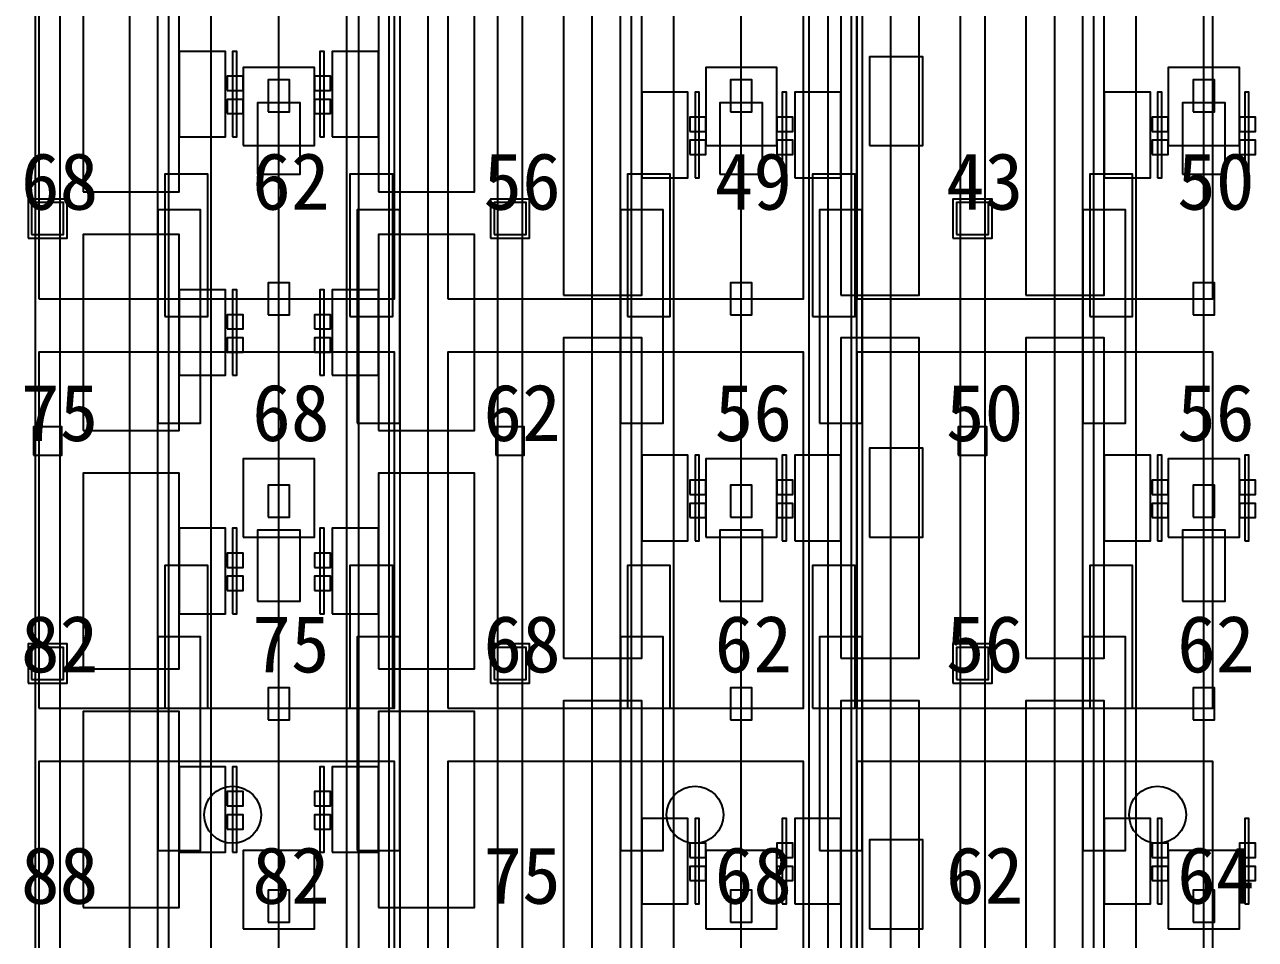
# Model space of a CAD drawing. Header units: metres. Extents: x -1640 to 1560, y -268 to 2338.
# Drawn here: x -321.4 to -286.8, y 2064.5 to 2090.2 of the extents above; entities that cross this region are included whole.
import ezdxf

# ---------------------------------------------------------------- set-up
doc = ezdxf.new("R2010")
doc.units = ezdxf.units.M
for name, color, linetype in [('1F_CHL', 4, 'Continuous'), ('1F_PUMP', 2, 'Continuous'), ('1F_SCR', 3, 'Continuous'), ('1F_STRUCT_COLUMN', 8, 'Continuous'), ('2F_CSF_LATERAL_RACK_CONCEPT', 9, 'Continuous'), ('2F_RFG', 5, 'Continuous'), ('2F_STRUCT_COLUMN', 8, 'Continuous'), ('2F_VMB', 6, 'Continuous'), ('3F_CLEANROOM_OVERHEAD_PIPE_DUCT_CONCEPT', 9, 'Continuous'), ('3F_CMP', 5, 'Continuous'), ('3F_EHS_EGRESS_DIST_M', 2, 'Continuous'), ('3F_EHS_SAFETY_SHOWER_EYEWASH_CONCEPT', 3, 'Continuous'), ('3F_FOUP', 5, 'Continuous'), ('3F_OHT', 9, 'Continuous'), ('3F_OHTV', 1, 'Continuous'), ('3F_STRUCT_COLUMN', 8, 'Continuous'), ('3F_TBAR', 6, 'Continuous'), ('3F_WET', 6, 'Continuous'), ('4F_FFU', 1, 'Continuous'), ('4F_STRUCT_PLENUM_TRUSS_CONCEPT', 9, 'Continuous'), ('5F_CHL', 4, 'Continuous'), ('5F_PUMP', 2, 'Continuous'), ('5F_SCR', 3, 'Continuous'), ('5F_STRUCT_COLUMN', 8, 'Continuous'), ('6F_CSF_LATERAL_RACK_CONCEPT', 9, 'Continuous'), ('6F_RFG', 5, 'Continuous'), ('6F_STRUCT_COLUMN', 8, 'Continuous'), ('6F_VMB', 6, 'Continuous'), ('7F_CLEANROOM_OVERHEAD_PIPE_DUCT_CONCEPT', 9, 'Continuous'), ('7F_CMP', 5, 'Continuous'), ('7F_EHS_EGRESS_DIST_M', 2, 'Continuous'), ('7F_EHS_SAFETY_SHOWER_EYEWASH_CONCEPT', 3, 'Continuous'), ('7F_FOUP', 5, 'Continuous'), ('7F_OHT', 9, 'Continuous'), ('7F_OHTV', 1, 'Continuous'), ('7F_STRUCT_COLUMN', 8, 'Continuous'), ('7F_TBAR', 6, 'Continuous'), ('7F_WET', 6, 'Continuous'), ('8F_FFU', 1, 'Continuous'), ('8F_STRUCT_PLENUM_TRUSS_CONCEPT', 9, 'Continuous'), ('UTIL_ELEC.LV_CONCEPT', 2, 'Continuous'), ('UTIL_PCW.R_CONCEPT', 1, 'Continuous'), ('UTIL_PCW.S_CONCEPT', 6, 'Continuous')]:
    doc.layers.add(name, color=color, linetype=linetype)

msp = doc.modelspace()

# ---------------------------------------------------------------- linework, layer by layer
at = {"layer": '1F_CHL'}
for points in [[(-297.65, 2086.8), (-296.15, 2086.8), (-296.15, 2089.3), (-297.65, 2089.3)], [(-297.65, 2075.8), (-296.15, 2075.8), (-296.15, 2078.3), (-297.65, 2078.3)], [(-297.65, 2064.8), (-296.15, 2064.8), (-296.15, 2067.3), (-297.65, 2067.3)]]:
    msp.add_lwpolyline(points, close=True, dxfattribs=at)
at = {"layer": '1F_PUMP'}
for points in [[(-317.45, 2082), (-316.25, 2082), (-316.25, 2086), (-317.45, 2086)], [(-312.25, 2082), (-311.05, 2082), (-311.05, 2086), (-312.25, 2086)], [(-304.45, 2082), (-303.25, 2082), (-303.25, 2086), (-304.45, 2086)], [(-299.25, 2082), (-298.05, 2082), (-298.05, 2086), (-299.25, 2086)], [(-291.45, 2082), (-290.25, 2082), (-290.25, 2086), (-291.45, 2086)], [(-317.45, 2071), (-316.25, 2071), (-316.25, 2075), (-317.45, 2075)], [(-312.25, 2071), (-311.05, 2071), (-311.05, 2075), (-312.25, 2075)], [(-304.45, 2071), (-303.25, 2071), (-303.25, 2075), (-304.45, 2075)], [(-299.25, 2071), (-298.05, 2071), (-298.05, 2075), (-299.25, 2075)], [(-291.45, 2071), (-290.25, 2071), (-290.25, 2075), (-291.45, 2075)]]:
    msp.add_lwpolyline(points, close=True, dxfattribs=at)
at = {"layer": '1F_SCR'}
for points in [[(-315.25, 2086.8), (-313.25, 2086.8), (-313.25, 2089), (-315.25, 2089)], [(-302.25, 2086.8), (-300.25, 2086.8), (-300.25, 2089), (-302.25, 2089)], [(-289.25, 2086.8), (-287.25, 2086.8), (-287.25, 2089), (-289.25, 2089)], [(-315.25, 2075.8), (-313.25, 2075.8), (-313.25, 2078), (-315.25, 2078)], [(-302.25, 2075.8), (-300.25, 2075.8), (-300.25, 2078), (-302.25, 2078)], [(-289.25, 2075.8), (-287.25, 2075.8), (-287.25, 2078), (-289.25, 2078)], [(-315.25, 2064.8), (-313.25, 2064.8), (-313.25, 2067), (-315.25, 2067)], [(-302.25, 2064.8), (-300.25, 2064.8), (-300.25, 2067), (-302.25, 2067)], [(-289.25, 2064.8), (-287.25, 2064.8), (-287.25, 2067), (-289.25, 2067)]]:
    msp.add_lwpolyline(points, close=True, dxfattribs=at)
at = {"layer": '1F_STRUCT_COLUMN'}
for points in [[(-321.3, 2084.2), (-320.2, 2084.2), (-320.2, 2085.3), (-321.3, 2085.3)], [(-308.3, 2084.2), (-307.2, 2084.2), (-307.2, 2085.3), (-308.3, 2085.3)], [(-295.3, 2084.2), (-294.2, 2084.2), (-294.2, 2085.3), (-295.3, 2085.3)], [(-321.3, 2071.7), (-320.2, 2071.7), (-320.2, 2072.8), (-321.3, 2072.8)], [(-308.3, 2071.7), (-307.2, 2071.7), (-307.2, 2072.8), (-308.3, 2072.8)], [(-295.3, 2071.7), (-294.2, 2071.7), (-294.2, 2072.8), (-295.3, 2072.8)]]:
    msp.add_lwpolyline(points, close=True, dxfattribs=at)
at = {"layer": '2F_CSF_LATERAL_RACK_CONCEPT'}
for points in [[(-318.45, 1970), (-317.65, 1970), (-317.65, 2113), (-318.45, 2113)], [(-310.85, 1970), (-310.05, 1970), (-310.05, 2113), (-310.85, 2113)], [(-305.45, 1970), (-304.65, 1970), (-304.65, 2113), (-305.45, 2113)], [(-297.85, 1970), (-297.05, 1970), (-297.05, 2113), (-297.85, 2113)], [(-292.45, 1970), (-291.65, 1970), (-291.65, 2113), (-292.45, 2113)]]:
    msp.add_lwpolyline(points, close=True, dxfattribs=at)
at = {"layer": '2F_RFG'}
for points in [[(-317.65, 2079), (-316.45, 2079), (-316.45, 2085), (-317.65, 2085)], [(-312.05, 2079), (-310.85, 2079), (-310.85, 2085), (-312.05, 2085)], [(-304.65, 2079), (-303.45, 2079), (-303.45, 2085), (-304.65, 2085)], [(-299.05, 2079), (-297.85, 2079), (-297.85, 2085), (-299.05, 2085)], [(-291.65, 2079), (-290.45, 2079), (-290.45, 2085), (-291.65, 2085)], [(-317.65, 2067), (-316.45, 2067), (-316.45, 2073), (-317.65, 2073)], [(-312.05, 2067), (-310.85, 2067), (-310.85, 2073), (-312.05, 2073)], [(-304.65, 2067), (-303.45, 2067), (-303.45, 2073), (-304.65, 2073)], [(-299.05, 2067), (-297.85, 2067), (-297.85, 2073), (-299.05, 2073)], [(-291.65, 2067), (-290.45, 2067), (-290.45, 2073), (-291.65, 2073)]]:
    msp.add_lwpolyline(points, close=True, dxfattribs=at)
at = {"layer": '2F_STRUCT_COLUMN'}
for points in [[(-321.2, 2084.3), (-320.3, 2084.3), (-320.3, 2085.2), (-321.2, 2085.2)], [(-308.2, 2084.3), (-307.3, 2084.3), (-307.3, 2085.2), (-308.2, 2085.2)], [(-295.2, 2084.3), (-294.3, 2084.3), (-294.3, 2085.2), (-295.2, 2085.2)], [(-321.2, 2071.8), (-320.3, 2071.8), (-320.3, 2072.7), (-321.2, 2072.7)], [(-308.2, 2071.8), (-307.3, 2071.8), (-307.3, 2072.7), (-308.2, 2072.7)], [(-295.2, 2071.8), (-294.3, 2071.8), (-294.3, 2072.7), (-295.2, 2072.7)]]:
    msp.add_lwpolyline(points, close=True, dxfattribs=at)
at = {"layer": '2F_VMB'}
for points in [[(-314.85, 2086), (-313.65, 2086), (-313.65, 2088), (-314.85, 2088)], [(-301.85, 2086), (-300.65, 2086), (-300.65, 2088), (-301.85, 2088)], [(-288.85, 2086), (-287.65, 2086), (-287.65, 2088), (-288.85, 2088)], [(-314.85, 2074), (-313.65, 2074), (-313.65, 2076), (-314.85, 2076)], [(-301.85, 2074), (-300.65, 2074), (-300.65, 2076), (-301.85, 2076)], [(-288.85, 2074), (-287.65, 2074), (-287.65, 2076), (-288.85, 2076)]]:
    msp.add_lwpolyline(points, close=True, dxfattribs=at)
at = {"layer": '3F_CLEANROOM_OVERHEAD_PIPE_DUCT_CONCEPT'}
for points in [[(-317.35, 1969), (-316.15, 1969), (-316.15, 2114), (-317.35, 2114)], [(-312.35, 1969), (-311.15, 1969), (-311.15, 2114), (-312.35, 2114)], [(-304.35, 1969), (-303.15, 1969), (-303.15, 2114), (-304.35, 2114)], [(-299.35, 1969), (-298.15, 1969), (-298.15, 2114), (-299.35, 2114)], [(-291.35, 1969), (-290.15, 1969), (-290.15, 2114), (-291.35, 2114)]]:
    msp.add_lwpolyline(points, close=True, dxfattribs=at)
at = {"layer": '3F_CMP'}
for points in [[(-319.75, 2085.5), (-317.05, 2085.5), (-317.05, 2091), (-319.75, 2091)], [(-311.45, 2085.5), (-308.75, 2085.5), (-308.75, 2091), (-311.45, 2091)], [(-317.05, 2087.05), (-315.75, 2087.05), (-315.75, 2089.45), (-317.05, 2089.45)], [(-312.75, 2087.05), (-311.45, 2087.05), (-311.45, 2089.45), (-312.75, 2089.45)], [(-319.75, 2078.8), (-317.05, 2078.8), (-317.05, 2084.3), (-319.75, 2084.3)], [(-311.45, 2078.8), (-308.75, 2078.8), (-308.75, 2084.3), (-311.45, 2084.3)], [(-317.05, 2080.35), (-315.75, 2080.35), (-315.75, 2082.75), (-317.05, 2082.75)], [(-312.75, 2080.35), (-311.45, 2080.35), (-311.45, 2082.75), (-312.75, 2082.75)], [(-319.75, 2072.1), (-317.05, 2072.1), (-317.05, 2077.6), (-319.75, 2077.6)], [(-311.45, 2072.1), (-308.75, 2072.1), (-308.75, 2077.6), (-311.45, 2077.6)], [(-317.05, 2073.65), (-315.75, 2073.65), (-315.75, 2076.05), (-317.05, 2076.05)], [(-312.75, 2073.65), (-311.45, 2073.65), (-311.45, 2076.05), (-312.75, 2076.05)], [(-319.75, 2065.4), (-317.05, 2065.4), (-317.05, 2070.9), (-319.75, 2070.9)], [(-311.45, 2065.4), (-308.75, 2065.4), (-308.75, 2070.9), (-311.45, 2070.9)], [(-317.05, 2066.95), (-315.75, 2066.95), (-315.75, 2069.35), (-317.05, 2069.35)], [(-312.75, 2066.95), (-311.45, 2066.95), (-311.45, 2069.35), (-312.75, 2069.35)]]:
    msp.add_lwpolyline(points, close=True, dxfattribs=at)
at = {"layer": '3F_EHS_SAFETY_SHOWER_EYEWASH_CONCEPT'}
for centre in [(-315.55, 2068), (-302.55, 2068), (-289.55, 2068)]:
    msp.add_circle(centre, 0.8, dxfattribs=at)
at = {"layer": '3F_FOUP'}
for points in [[(-315.7, 2088.35), (-315.25, 2088.35), (-315.25, 2088.75), (-315.7, 2088.75)], [(-313.25, 2088.35), (-312.8, 2088.35), (-312.8, 2088.75), (-313.25, 2088.75)], [(-315.7, 2087.7), (-315.25, 2087.7), (-315.25, 2088.1), (-315.7, 2088.1)], [(-313.25, 2087.7), (-312.8, 2087.7), (-312.8, 2088.1), (-313.25, 2088.1)], [(-302.7, 2087.2), (-302.25, 2087.2), (-302.25, 2087.6), (-302.7, 2087.6)], [(-300.25, 2087.2), (-299.8, 2087.2), (-299.8, 2087.6), (-300.25, 2087.6)], [(-289.7, 2087.2), (-289.25, 2087.2), (-289.25, 2087.6), (-289.7, 2087.6)], [(-287.25, 2087.2), (-286.8, 2087.2), (-286.8, 2087.6), (-287.25, 2087.6)], [(-302.7, 2086.55), (-302.25, 2086.55), (-302.25, 2086.95), (-302.7, 2086.95)], [(-300.25, 2086.55), (-299.8, 2086.55), (-299.8, 2086.95), (-300.25, 2086.95)], [(-289.7, 2086.55), (-289.25, 2086.55), (-289.25, 2086.95), (-289.7, 2086.95)], [(-287.25, 2086.55), (-286.8, 2086.55), (-286.8, 2086.95), (-287.25, 2086.95)], [(-315.7, 2081.65), (-315.25, 2081.65), (-315.25, 2082.05), (-315.7, 2082.05)], [(-313.25, 2081.65), (-312.8, 2081.65), (-312.8, 2082.05), (-313.25, 2082.05)], [(-315.7, 2081), (-315.25, 2081), (-315.25, 2081.4), (-315.7, 2081.4)], [(-313.25, 2081), (-312.8, 2081), (-312.8, 2081.4), (-313.25, 2081.4)], [(-302.7, 2077), (-302.25, 2077), (-302.25, 2077.4), (-302.7, 2077.4)], [(-300.25, 2077), (-299.8, 2077), (-299.8, 2077.4), (-300.25, 2077.4)], [(-289.7, 2077), (-289.25, 2077), (-289.25, 2077.4), (-289.7, 2077.4)], [(-287.25, 2077), (-286.8, 2077), (-286.8, 2077.4), (-287.25, 2077.4)], [(-302.7, 2076.35), (-302.25, 2076.35), (-302.25, 2076.75), (-302.7, 2076.75)], [(-300.25, 2076.35), (-299.8, 2076.35), (-299.8, 2076.75), (-300.25, 2076.75)], [(-289.7, 2076.35), (-289.25, 2076.35), (-289.25, 2076.75), (-289.7, 2076.75)], [(-287.25, 2076.35), (-286.8, 2076.35), (-286.8, 2076.75), (-287.25, 2076.75)], [(-315.7, 2074.95), (-315.25, 2074.95), (-315.25, 2075.35), (-315.7, 2075.35)], [(-313.25, 2074.95), (-312.8, 2074.95), (-312.8, 2075.35), (-313.25, 2075.35)], [(-315.7, 2074.3), (-315.25, 2074.3), (-315.25, 2074.7), (-315.7, 2074.7)], [(-313.25, 2074.3), (-312.8, 2074.3), (-312.8, 2074.7), (-313.25, 2074.7)], [(-315.7, 2068.25), (-315.25, 2068.25), (-315.25, 2068.65), (-315.7, 2068.65)], [(-313.25, 2068.25), (-312.8, 2068.25), (-312.8, 2068.65), (-313.25, 2068.65)], [(-315.7, 2067.6), (-315.25, 2067.6), (-315.25, 2068), (-315.7, 2068)], [(-313.25, 2067.6), (-312.8, 2067.6), (-312.8, 2068), (-313.25, 2068)], [(-302.7, 2066.8), (-302.25, 2066.8), (-302.25, 2067.2), (-302.7, 2067.2)], [(-300.25, 2066.8), (-299.8, 2066.8), (-299.8, 2067.2), (-300.25, 2067.2)], [(-289.7, 2066.8), (-289.25, 2066.8), (-289.25, 2067.2), (-289.7, 2067.2)], [(-287.25, 2066.8), (-286.8, 2066.8), (-286.8, 2067.2), (-287.25, 2067.2)], [(-302.7, 2066.15), (-302.25, 2066.15), (-302.25, 2066.55), (-302.7, 2066.55)], [(-300.25, 2066.15), (-299.8, 2066.15), (-299.8, 2066.55), (-300.25, 2066.55)], [(-289.7, 2066.15), (-289.25, 2066.15), (-289.25, 2066.55), (-289.7, 2066.55)], [(-287.25, 2066.15), (-286.8, 2066.15), (-286.8, 2066.55), (-287.25, 2066.55)]]:
    msp.add_lwpolyline(points, close=True, dxfattribs=at)
at = {"layer": '3F_OHT'}
for p, q in [((-314.25, 2045.5), (-314.25, 2114)), ((-301.25, 2045.5), (-301.25, 2114)), ((-288.25, 2045.5), (-288.25, 2114))]:
    msp.add_line(p, q, dxfattribs=at)
at = {"layer": '3F_OHTV'}
for points in [[(-314.55, 2087.75), (-313.95, 2087.75), (-313.95, 2088.65), (-314.55, 2088.65)], [(-301.55, 2087.75), (-300.95, 2087.75), (-300.95, 2088.65), (-301.55, 2088.65)], [(-288.55, 2087.75), (-287.95, 2087.75), (-287.95, 2088.65), (-288.55, 2088.65)], [(-314.55, 2082.05), (-313.95, 2082.05), (-313.95, 2082.95), (-314.55, 2082.95)], [(-301.55, 2082.05), (-300.95, 2082.05), (-300.95, 2082.95), (-301.55, 2082.95)], [(-288.55, 2082.05), (-287.95, 2082.05), (-287.95, 2082.95), (-288.55, 2082.95)], [(-314.55, 2076.36), (-313.95, 2076.36), (-313.95, 2077.26), (-314.55, 2077.26)], [(-301.55, 2076.36), (-300.95, 2076.36), (-300.95, 2077.26), (-301.55, 2077.26)], [(-288.55, 2076.36), (-287.95, 2076.36), (-287.95, 2077.26), (-288.55, 2077.26)], [(-314.55, 2070.67), (-313.95, 2070.67), (-313.95, 2071.57), (-314.55, 2071.57)], [(-301.55, 2070.67), (-300.95, 2070.67), (-300.95, 2071.57), (-301.55, 2071.57)], [(-288.55, 2070.67), (-287.95, 2070.67), (-287.95, 2071.57), (-288.55, 2071.57)], [(-314.55, 2064.98), (-313.95, 2064.98), (-313.95, 2065.88), (-314.55, 2065.88)], [(-301.55, 2064.98), (-300.95, 2064.98), (-300.95, 2065.88), (-301.55, 2065.88)], [(-288.55, 2064.98), (-287.95, 2064.98), (-287.95, 2065.88), (-288.55, 2065.88)]]:
    msp.add_lwpolyline(points, close=True, dxfattribs=at)
at = {"layer": '3F_STRUCT_COLUMN'}
for points in [[(-321.15, 2078.1), (-320.35, 2078.1), (-320.35, 2078.9), (-321.15, 2078.9)], [(-308.15, 2078.1), (-307.35, 2078.1), (-307.35, 2078.9), (-308.15, 2078.9)], [(-295.15, 2078.1), (-294.35, 2078.1), (-294.35, 2078.9), (-295.15, 2078.9)]]:
    msp.add_lwpolyline(points, close=True, dxfattribs=at)
at = {"layer": '3F_TBAR'}
for points in [[(-315.55, 2087.05), (-315.43, 2087.05), (-315.43, 2089.45), (-315.55, 2089.45)], [(-313.1, 2087.05), (-312.98, 2087.05), (-312.98, 2089.45), (-313.1, 2089.45)], [(-302.55, 2085.9), (-302.43, 2085.9), (-302.43, 2088.3), (-302.55, 2088.3)], [(-300.1, 2085.9), (-299.98, 2085.9), (-299.98, 2088.3), (-300.1, 2088.3)], [(-289.55, 2085.9), (-289.43, 2085.9), (-289.43, 2088.3), (-289.55, 2088.3)], [(-287.1, 2085.9), (-286.98, 2085.9), (-286.98, 2088.3), (-287.1, 2088.3)], [(-315.55, 2080.35), (-315.43, 2080.35), (-315.43, 2082.75), (-315.55, 2082.75)], [(-313.1, 2080.35), (-312.98, 2080.35), (-312.98, 2082.75), (-313.1, 2082.75)], [(-302.55, 2075.7), (-302.43, 2075.7), (-302.43, 2078.1), (-302.55, 2078.1)], [(-300.1, 2075.7), (-299.98, 2075.7), (-299.98, 2078.1), (-300.1, 2078.1)], [(-289.55, 2075.7), (-289.43, 2075.7), (-289.43, 2078.1), (-289.55, 2078.1)], [(-287.1, 2075.7), (-286.98, 2075.7), (-286.98, 2078.1), (-287.1, 2078.1)], [(-315.55, 2073.65), (-315.43, 2073.65), (-315.43, 2076.05), (-315.55, 2076.05)], [(-313.1, 2073.65), (-312.98, 2073.65), (-312.98, 2076.05), (-313.1, 2076.05)], [(-315.55, 2066.95), (-315.43, 2066.95), (-315.43, 2069.35), (-315.55, 2069.35)], [(-313.1, 2066.95), (-312.98, 2066.95), (-312.98, 2069.35), (-313.1, 2069.35)], [(-302.55, 2065.5), (-302.43, 2065.5), (-302.43, 2067.9), (-302.55, 2067.9)], [(-300.1, 2065.5), (-299.98, 2065.5), (-299.98, 2067.9), (-300.1, 2067.9)], [(-289.55, 2065.5), (-289.43, 2065.5), (-289.43, 2067.9), (-289.55, 2067.9)], [(-287.1, 2065.5), (-286.98, 2065.5), (-286.98, 2067.9), (-287.1, 2067.9)]]:
    msp.add_lwpolyline(points, close=True, dxfattribs=at)
at = {"layer": '3F_WET'}
for points in [[(-306.25, 2082.6), (-304.05, 2082.6), (-304.05, 2091.6), (-306.25, 2091.6)], [(-298.45, 2082.6), (-296.25, 2082.6), (-296.25, 2091.6), (-298.45, 2091.6)], [(-293.25, 2082.6), (-291.05, 2082.6), (-291.05, 2091.6), (-293.25, 2091.6)], [(-304.05, 2085.9), (-302.75, 2085.9), (-302.75, 2088.3), (-304.05, 2088.3)], [(-299.75, 2085.9), (-298.45, 2085.9), (-298.45, 2088.3), (-299.75, 2088.3)], [(-291.05, 2085.9), (-289.75, 2085.9), (-289.75, 2088.3), (-291.05, 2088.3)], [(-306.25, 2072.4), (-304.05, 2072.4), (-304.05, 2081.4), (-306.25, 2081.4)], [(-298.45, 2072.4), (-296.25, 2072.4), (-296.25, 2081.4), (-298.45, 2081.4)], [(-293.25, 2072.4), (-291.05, 2072.4), (-291.05, 2081.4), (-293.25, 2081.4)], [(-304.05, 2075.7), (-302.75, 2075.7), (-302.75, 2078.1), (-304.05, 2078.1)], [(-299.75, 2075.7), (-298.45, 2075.7), (-298.45, 2078.1), (-299.75, 2078.1)], [(-291.05, 2075.7), (-289.75, 2075.7), (-289.75, 2078.1), (-291.05, 2078.1)], [(-306.25, 2062.2), (-304.05, 2062.2), (-304.05, 2071.2), (-306.25, 2071.2)], [(-298.45, 2062.2), (-296.25, 2062.2), (-296.25, 2071.2), (-298.45, 2071.2)], [(-293.25, 2062.2), (-291.05, 2062.2), (-291.05, 2071.2), (-293.25, 2071.2)], [(-304.05, 2065.5), (-302.75, 2065.5), (-302.75, 2067.9), (-304.05, 2067.9)], [(-299.75, 2065.5), (-298.45, 2065.5), (-298.45, 2067.9), (-299.75, 2067.9)], [(-291.05, 2065.5), (-289.75, 2065.5), (-289.75, 2067.9), (-291.05, 2067.9)]]:
    msp.add_lwpolyline(points, close=True, dxfattribs=at)
at = {"layer": '4F_FFU'}
for points in [[(-321, 2082.5), (-311, 2082.5), (-311, 2092.5), (-321, 2092.5)], [(-309.5, 2082.5), (-299.5, 2082.5), (-299.5, 2092.5), (-309.5, 2092.5)], [(-298, 2082.5), (-288, 2082.5), (-288, 2092.5), (-298, 2092.5)], [(-321, 2071), (-311, 2071), (-311, 2081), (-321, 2081)], [(-309.5, 2071), (-299.5, 2071), (-299.5, 2081), (-309.5, 2081)], [(-298, 2071), (-288, 2071), (-288, 2081), (-298, 2081)], [(-321, 2059.5), (-311, 2059.5), (-311, 2069.5), (-321, 2069.5)], [(-309.5, 2059.5), (-299.5, 2059.5), (-299.5, 2069.5), (-309.5, 2069.5)], [(-298, 2059.5), (-288, 2059.5), (-288, 2069.5), (-298, 2069.5)]]:
    msp.add_lwpolyline(points, close=True, dxfattribs=at)
at = {"layer": '4F_STRUCT_PLENUM_TRUSS_CONCEPT'}
for points in [[(-321.1, 1966), (-320.4, 1966), (-320.4, 2117), (-321.1, 2117)], [(-308.1, 1966), (-307.4, 1966), (-307.4, 2117), (-308.1, 2117)], [(-295.1, 1966), (-294.4, 1966), (-294.4, 2117), (-295.1, 2117)]]:
    msp.add_lwpolyline(points, close=True, dxfattribs=at)
at = {"layer": '5F_CHL'}
for points in [[(-297.65, 2086.8), (-296.15, 2086.8), (-296.15, 2089.3), (-297.65, 2089.3)], [(-297.65, 2075.8), (-296.15, 2075.8), (-296.15, 2078.3), (-297.65, 2078.3)], [(-297.65, 2064.8), (-296.15, 2064.8), (-296.15, 2067.3), (-297.65, 2067.3)]]:
    msp.add_lwpolyline(points, close=True, dxfattribs=at)
at = {"layer": '5F_PUMP'}
for points in [[(-317.45, 2082), (-316.25, 2082), (-316.25, 2086), (-317.45, 2086)], [(-312.25, 2082), (-311.05, 2082), (-311.05, 2086), (-312.25, 2086)], [(-304.45, 2082), (-303.25, 2082), (-303.25, 2086), (-304.45, 2086)], [(-299.25, 2082), (-298.05, 2082), (-298.05, 2086), (-299.25, 2086)], [(-291.45, 2082), (-290.25, 2082), (-290.25, 2086), (-291.45, 2086)], [(-317.45, 2071), (-316.25, 2071), (-316.25, 2075), (-317.45, 2075)], [(-312.25, 2071), (-311.05, 2071), (-311.05, 2075), (-312.25, 2075)], [(-304.45, 2071), (-303.25, 2071), (-303.25, 2075), (-304.45, 2075)], [(-299.25, 2071), (-298.05, 2071), (-298.05, 2075), (-299.25, 2075)], [(-291.45, 2071), (-290.25, 2071), (-290.25, 2075), (-291.45, 2075)]]:
    msp.add_lwpolyline(points, close=True, dxfattribs=at)
at = {"layer": '5F_SCR'}
for points in [[(-315.25, 2086.8), (-313.25, 2086.8), (-313.25, 2089), (-315.25, 2089)], [(-302.25, 2086.8), (-300.25, 2086.8), (-300.25, 2089), (-302.25, 2089)], [(-289.25, 2086.8), (-287.25, 2086.8), (-287.25, 2089), (-289.25, 2089)], [(-315.25, 2075.8), (-313.25, 2075.8), (-313.25, 2078), (-315.25, 2078)], [(-302.25, 2075.8), (-300.25, 2075.8), (-300.25, 2078), (-302.25, 2078)], [(-289.25, 2075.8), (-287.25, 2075.8), (-287.25, 2078), (-289.25, 2078)], [(-315.25, 2064.8), (-313.25, 2064.8), (-313.25, 2067), (-315.25, 2067)], [(-302.25, 2064.8), (-300.25, 2064.8), (-300.25, 2067), (-302.25, 2067)], [(-289.25, 2064.8), (-287.25, 2064.8), (-287.25, 2067), (-289.25, 2067)]]:
    msp.add_lwpolyline(points, close=True, dxfattribs=at)
at = {"layer": '5F_STRUCT_COLUMN'}
for points in [[(-321.3, 2084.2), (-320.2, 2084.2), (-320.2, 2085.3), (-321.3, 2085.3)], [(-308.3, 2084.2), (-307.2, 2084.2), (-307.2, 2085.3), (-308.3, 2085.3)], [(-295.3, 2084.2), (-294.2, 2084.2), (-294.2, 2085.3), (-295.3, 2085.3)], [(-321.3, 2071.7), (-320.2, 2071.7), (-320.2, 2072.8), (-321.3, 2072.8)], [(-308.3, 2071.7), (-307.2, 2071.7), (-307.2, 2072.8), (-308.3, 2072.8)], [(-295.3, 2071.7), (-294.2, 2071.7), (-294.2, 2072.8), (-295.3, 2072.8)]]:
    msp.add_lwpolyline(points, close=True, dxfattribs=at)
at = {"layer": '6F_CSF_LATERAL_RACK_CONCEPT'}
for points in [[(-318.45, 1970), (-317.65, 1970), (-317.65, 2113), (-318.45, 2113)], [(-310.85, 1970), (-310.05, 1970), (-310.05, 2113), (-310.85, 2113)], [(-305.45, 1970), (-304.65, 1970), (-304.65, 2113), (-305.45, 2113)], [(-297.85, 1970), (-297.05, 1970), (-297.05, 2113), (-297.85, 2113)], [(-292.45, 1970), (-291.65, 1970), (-291.65, 2113), (-292.45, 2113)]]:
    msp.add_lwpolyline(points, close=True, dxfattribs=at)
at = {"layer": '6F_RFG'}
for points in [[(-317.65, 2079), (-316.45, 2079), (-316.45, 2085), (-317.65, 2085)], [(-312.05, 2079), (-310.85, 2079), (-310.85, 2085), (-312.05, 2085)], [(-304.65, 2079), (-303.45, 2079), (-303.45, 2085), (-304.65, 2085)], [(-299.05, 2079), (-297.85, 2079), (-297.85, 2085), (-299.05, 2085)], [(-291.65, 2079), (-290.45, 2079), (-290.45, 2085), (-291.65, 2085)], [(-317.65, 2067), (-316.45, 2067), (-316.45, 2073), (-317.65, 2073)], [(-312.05, 2067), (-310.85, 2067), (-310.85, 2073), (-312.05, 2073)], [(-304.65, 2067), (-303.45, 2067), (-303.45, 2073), (-304.65, 2073)], [(-299.05, 2067), (-297.85, 2067), (-297.85, 2073), (-299.05, 2073)], [(-291.65, 2067), (-290.45, 2067), (-290.45, 2073), (-291.65, 2073)]]:
    msp.add_lwpolyline(points, close=True, dxfattribs=at)
at = {"layer": '6F_STRUCT_COLUMN'}
for points in [[(-321.2, 2084.3), (-320.3, 2084.3), (-320.3, 2085.2), (-321.2, 2085.2)], [(-308.2, 2084.3), (-307.3, 2084.3), (-307.3, 2085.2), (-308.2, 2085.2)], [(-295.2, 2084.3), (-294.3, 2084.3), (-294.3, 2085.2), (-295.2, 2085.2)], [(-321.2, 2071.8), (-320.3, 2071.8), (-320.3, 2072.7), (-321.2, 2072.7)], [(-308.2, 2071.8), (-307.3, 2071.8), (-307.3, 2072.7), (-308.2, 2072.7)], [(-295.2, 2071.8), (-294.3, 2071.8), (-294.3, 2072.7), (-295.2, 2072.7)]]:
    msp.add_lwpolyline(points, close=True, dxfattribs=at)
at = {"layer": '6F_VMB'}
for points in [[(-314.85, 2086), (-313.65, 2086), (-313.65, 2088), (-314.85, 2088)], [(-301.85, 2086), (-300.65, 2086), (-300.65, 2088), (-301.85, 2088)], [(-288.85, 2086), (-287.65, 2086), (-287.65, 2088), (-288.85, 2088)], [(-314.85, 2074), (-313.65, 2074), (-313.65, 2076), (-314.85, 2076)], [(-301.85, 2074), (-300.65, 2074), (-300.65, 2076), (-301.85, 2076)], [(-288.85, 2074), (-287.65, 2074), (-287.65, 2076), (-288.85, 2076)]]:
    msp.add_lwpolyline(points, close=True, dxfattribs=at)
at = {"layer": '7F_CLEANROOM_OVERHEAD_PIPE_DUCT_CONCEPT'}
for points in [[(-317.35, 1969), (-316.15, 1969), (-316.15, 2114), (-317.35, 2114)], [(-312.35, 1969), (-311.15, 1969), (-311.15, 2114), (-312.35, 2114)], [(-304.35, 1969), (-303.15, 1969), (-303.15, 2114), (-304.35, 2114)], [(-299.35, 1969), (-298.15, 1969), (-298.15, 2114), (-299.35, 2114)], [(-291.35, 1969), (-290.15, 1969), (-290.15, 2114), (-291.35, 2114)]]:
    msp.add_lwpolyline(points, close=True, dxfattribs=at)
at = {"layer": '7F_CMP'}
for points in [[(-319.75, 2085.5), (-317.05, 2085.5), (-317.05, 2091), (-319.75, 2091)], [(-311.45, 2085.5), (-308.75, 2085.5), (-308.75, 2091), (-311.45, 2091)], [(-317.05, 2087.05), (-315.75, 2087.05), (-315.75, 2089.45), (-317.05, 2089.45)], [(-312.75, 2087.05), (-311.45, 2087.05), (-311.45, 2089.45), (-312.75, 2089.45)], [(-319.75, 2078.8), (-317.05, 2078.8), (-317.05, 2084.3), (-319.75, 2084.3)], [(-311.45, 2078.8), (-308.75, 2078.8), (-308.75, 2084.3), (-311.45, 2084.3)], [(-317.05, 2080.35), (-315.75, 2080.35), (-315.75, 2082.75), (-317.05, 2082.75)], [(-312.75, 2080.35), (-311.45, 2080.35), (-311.45, 2082.75), (-312.75, 2082.75)], [(-319.75, 2072.1), (-317.05, 2072.1), (-317.05, 2077.6), (-319.75, 2077.6)], [(-311.45, 2072.1), (-308.75, 2072.1), (-308.75, 2077.6), (-311.45, 2077.6)], [(-317.05, 2073.65), (-315.75, 2073.65), (-315.75, 2076.05), (-317.05, 2076.05)], [(-312.75, 2073.65), (-311.45, 2073.65), (-311.45, 2076.05), (-312.75, 2076.05)], [(-319.75, 2065.4), (-317.05, 2065.4), (-317.05, 2070.9), (-319.75, 2070.9)], [(-311.45, 2065.4), (-308.75, 2065.4), (-308.75, 2070.9), (-311.45, 2070.9)], [(-317.05, 2066.95), (-315.75, 2066.95), (-315.75, 2069.35), (-317.05, 2069.35)], [(-312.75, 2066.95), (-311.45, 2066.95), (-311.45, 2069.35), (-312.75, 2069.35)]]:
    msp.add_lwpolyline(points, close=True, dxfattribs=at)
at = {"layer": '7F_EHS_SAFETY_SHOWER_EYEWASH_CONCEPT'}
for centre in [(-315.55, 2068), (-302.55, 2068), (-289.55, 2068)]:
    msp.add_circle(centre, 0.8, dxfattribs=at)
at = {"layer": '7F_FOUP'}
for points in [[(-315.7, 2088.35), (-315.25, 2088.35), (-315.25, 2088.75), (-315.7, 2088.75)], [(-313.25, 2088.35), (-312.8, 2088.35), (-312.8, 2088.75), (-313.25, 2088.75)], [(-315.7, 2087.7), (-315.25, 2087.7), (-315.25, 2088.1), (-315.7, 2088.1)], [(-313.25, 2087.7), (-312.8, 2087.7), (-312.8, 2088.1), (-313.25, 2088.1)], [(-302.7, 2087.2), (-302.25, 2087.2), (-302.25, 2087.6), (-302.7, 2087.6)], [(-300.25, 2087.2), (-299.8, 2087.2), (-299.8, 2087.6), (-300.25, 2087.6)], [(-289.7, 2087.2), (-289.25, 2087.2), (-289.25, 2087.6), (-289.7, 2087.6)], [(-287.25, 2087.2), (-286.8, 2087.2), (-286.8, 2087.6), (-287.25, 2087.6)], [(-302.7, 2086.55), (-302.25, 2086.55), (-302.25, 2086.95), (-302.7, 2086.95)], [(-300.25, 2086.55), (-299.8, 2086.55), (-299.8, 2086.95), (-300.25, 2086.95)], [(-289.7, 2086.55), (-289.25, 2086.55), (-289.25, 2086.95), (-289.7, 2086.95)], [(-287.25, 2086.55), (-286.8, 2086.55), (-286.8, 2086.95), (-287.25, 2086.95)], [(-315.7, 2081.65), (-315.25, 2081.65), (-315.25, 2082.05), (-315.7, 2082.05)], [(-313.25, 2081.65), (-312.8, 2081.65), (-312.8, 2082.05), (-313.25, 2082.05)], [(-315.7, 2081), (-315.25, 2081), (-315.25, 2081.4), (-315.7, 2081.4)], [(-313.25, 2081), (-312.8, 2081), (-312.8, 2081.4), (-313.25, 2081.4)], [(-302.7, 2077), (-302.25, 2077), (-302.25, 2077.4), (-302.7, 2077.4)], [(-300.25, 2077), (-299.8, 2077), (-299.8, 2077.4), (-300.25, 2077.4)], [(-289.7, 2077), (-289.25, 2077), (-289.25, 2077.4), (-289.7, 2077.4)], [(-287.25, 2077), (-286.8, 2077), (-286.8, 2077.4), (-287.25, 2077.4)], [(-302.7, 2076.35), (-302.25, 2076.35), (-302.25, 2076.75), (-302.7, 2076.75)], [(-300.25, 2076.35), (-299.8, 2076.35), (-299.8, 2076.75), (-300.25, 2076.75)], [(-289.7, 2076.35), (-289.25, 2076.35), (-289.25, 2076.75), (-289.7, 2076.75)], [(-287.25, 2076.35), (-286.8, 2076.35), (-286.8, 2076.75), (-287.25, 2076.75)], [(-315.7, 2074.95), (-315.25, 2074.95), (-315.25, 2075.35), (-315.7, 2075.35)], [(-313.25, 2074.95), (-312.8, 2074.95), (-312.8, 2075.35), (-313.25, 2075.35)], [(-315.7, 2074.3), (-315.25, 2074.3), (-315.25, 2074.7), (-315.7, 2074.7)], [(-313.25, 2074.3), (-312.8, 2074.3), (-312.8, 2074.7), (-313.25, 2074.7)], [(-315.7, 2068.25), (-315.25, 2068.25), (-315.25, 2068.65), (-315.7, 2068.65)], [(-313.25, 2068.25), (-312.8, 2068.25), (-312.8, 2068.65), (-313.25, 2068.65)], [(-315.7, 2067.6), (-315.25, 2067.6), (-315.25, 2068), (-315.7, 2068)], [(-313.25, 2067.6), (-312.8, 2067.6), (-312.8, 2068), (-313.25, 2068)], [(-302.7, 2066.8), (-302.25, 2066.8), (-302.25, 2067.2), (-302.7, 2067.2)], [(-300.25, 2066.8), (-299.8, 2066.8), (-299.8, 2067.2), (-300.25, 2067.2)], [(-289.7, 2066.8), (-289.25, 2066.8), (-289.25, 2067.2), (-289.7, 2067.2)], [(-287.25, 2066.8), (-286.8, 2066.8), (-286.8, 2067.2), (-287.25, 2067.2)], [(-302.7, 2066.15), (-302.25, 2066.15), (-302.25, 2066.55), (-302.7, 2066.55)], [(-300.25, 2066.15), (-299.8, 2066.15), (-299.8, 2066.55), (-300.25, 2066.55)], [(-289.7, 2066.15), (-289.25, 2066.15), (-289.25, 2066.55), (-289.7, 2066.55)], [(-287.25, 2066.15), (-286.8, 2066.15), (-286.8, 2066.55), (-287.25, 2066.55)]]:
    msp.add_lwpolyline(points, close=True, dxfattribs=at)
at = {"layer": '7F_OHT'}
for p, q in [((-314.25, 2045.5), (-314.25, 2114)), ((-301.25, 2045.5), (-301.25, 2114)), ((-288.25, 2045.5), (-288.25, 2114))]:
    msp.add_line(p, q, dxfattribs=at)
at = {"layer": '7F_OHTV'}
for points in [[(-314.55, 2087.75), (-313.95, 2087.75), (-313.95, 2088.65), (-314.55, 2088.65)], [(-301.55, 2087.75), (-300.95, 2087.75), (-300.95, 2088.65), (-301.55, 2088.65)], [(-288.55, 2087.75), (-287.95, 2087.75), (-287.95, 2088.65), (-288.55, 2088.65)], [(-314.55, 2082.05), (-313.95, 2082.05), (-313.95, 2082.95), (-314.55, 2082.95)], [(-301.55, 2082.05), (-300.95, 2082.05), (-300.95, 2082.95), (-301.55, 2082.95)], [(-288.55, 2082.05), (-287.95, 2082.05), (-287.95, 2082.95), (-288.55, 2082.95)], [(-314.55, 2076.36), (-313.95, 2076.36), (-313.95, 2077.26), (-314.55, 2077.26)], [(-301.55, 2076.36), (-300.95, 2076.36), (-300.95, 2077.26), (-301.55, 2077.26)], [(-288.55, 2076.36), (-287.95, 2076.36), (-287.95, 2077.26), (-288.55, 2077.26)], [(-314.55, 2070.67), (-313.95, 2070.67), (-313.95, 2071.57), (-314.55, 2071.57)], [(-301.55, 2070.67), (-300.95, 2070.67), (-300.95, 2071.57), (-301.55, 2071.57)], [(-288.55, 2070.67), (-287.95, 2070.67), (-287.95, 2071.57), (-288.55, 2071.57)], [(-314.55, 2064.98), (-313.95, 2064.98), (-313.95, 2065.88), (-314.55, 2065.88)], [(-301.55, 2064.98), (-300.95, 2064.98), (-300.95, 2065.88), (-301.55, 2065.88)], [(-288.55, 2064.98), (-287.95, 2064.98), (-287.95, 2065.88), (-288.55, 2065.88)]]:
    msp.add_lwpolyline(points, close=True, dxfattribs=at)
at = {"layer": '7F_STRUCT_COLUMN'}
for points in [[(-321.15, 2078.1), (-320.35, 2078.1), (-320.35, 2078.9), (-321.15, 2078.9)], [(-308.15, 2078.1), (-307.35, 2078.1), (-307.35, 2078.9), (-308.15, 2078.9)], [(-295.15, 2078.1), (-294.35, 2078.1), (-294.35, 2078.9), (-295.15, 2078.9)]]:
    msp.add_lwpolyline(points, close=True, dxfattribs=at)
at = {"layer": '7F_TBAR'}
for points in [[(-315.55, 2087.05), (-315.43, 2087.05), (-315.43, 2089.45), (-315.55, 2089.45)], [(-313.1, 2087.05), (-312.98, 2087.05), (-312.98, 2089.45), (-313.1, 2089.45)], [(-302.55, 2085.9), (-302.43, 2085.9), (-302.43, 2088.3), (-302.55, 2088.3)], [(-300.1, 2085.9), (-299.98, 2085.9), (-299.98, 2088.3), (-300.1, 2088.3)], [(-289.55, 2085.9), (-289.43, 2085.9), (-289.43, 2088.3), (-289.55, 2088.3)], [(-287.1, 2085.9), (-286.98, 2085.9), (-286.98, 2088.3), (-287.1, 2088.3)], [(-315.55, 2080.35), (-315.43, 2080.35), (-315.43, 2082.75), (-315.55, 2082.75)], [(-313.1, 2080.35), (-312.98, 2080.35), (-312.98, 2082.75), (-313.1, 2082.75)], [(-302.55, 2075.7), (-302.43, 2075.7), (-302.43, 2078.1), (-302.55, 2078.1)], [(-300.1, 2075.7), (-299.98, 2075.7), (-299.98, 2078.1), (-300.1, 2078.1)], [(-289.55, 2075.7), (-289.43, 2075.7), (-289.43, 2078.1), (-289.55, 2078.1)], [(-287.1, 2075.7), (-286.98, 2075.7), (-286.98, 2078.1), (-287.1, 2078.1)], [(-315.55, 2073.65), (-315.43, 2073.65), (-315.43, 2076.05), (-315.55, 2076.05)], [(-313.1, 2073.65), (-312.98, 2073.65), (-312.98, 2076.05), (-313.1, 2076.05)], [(-315.55, 2066.95), (-315.43, 2066.95), (-315.43, 2069.35), (-315.55, 2069.35)], [(-313.1, 2066.95), (-312.98, 2066.95), (-312.98, 2069.35), (-313.1, 2069.35)], [(-302.55, 2065.5), (-302.43, 2065.5), (-302.43, 2067.9), (-302.55, 2067.9)], [(-300.1, 2065.5), (-299.98, 2065.5), (-299.98, 2067.9), (-300.1, 2067.9)], [(-289.55, 2065.5), (-289.43, 2065.5), (-289.43, 2067.9), (-289.55, 2067.9)], [(-287.1, 2065.5), (-286.98, 2065.5), (-286.98, 2067.9), (-287.1, 2067.9)]]:
    msp.add_lwpolyline(points, close=True, dxfattribs=at)
at = {"layer": '7F_WET'}
for points in [[(-306.25, 2082.6), (-304.05, 2082.6), (-304.05, 2091.6), (-306.25, 2091.6)], [(-298.45, 2082.6), (-296.25, 2082.6), (-296.25, 2091.6), (-298.45, 2091.6)], [(-293.25, 2082.6), (-291.05, 2082.6), (-291.05, 2091.6), (-293.25, 2091.6)], [(-304.05, 2085.9), (-302.75, 2085.9), (-302.75, 2088.3), (-304.05, 2088.3)], [(-299.75, 2085.9), (-298.45, 2085.9), (-298.45, 2088.3), (-299.75, 2088.3)], [(-291.05, 2085.9), (-289.75, 2085.9), (-289.75, 2088.3), (-291.05, 2088.3)], [(-306.25, 2072.4), (-304.05, 2072.4), (-304.05, 2081.4), (-306.25, 2081.4)], [(-298.45, 2072.4), (-296.25, 2072.4), (-296.25, 2081.4), (-298.45, 2081.4)], [(-293.25, 2072.4), (-291.05, 2072.4), (-291.05, 2081.4), (-293.25, 2081.4)], [(-304.05, 2075.7), (-302.75, 2075.7), (-302.75, 2078.1), (-304.05, 2078.1)], [(-299.75, 2075.7), (-298.45, 2075.7), (-298.45, 2078.1), (-299.75, 2078.1)], [(-291.05, 2075.7), (-289.75, 2075.7), (-289.75, 2078.1), (-291.05, 2078.1)], [(-306.25, 2062.2), (-304.05, 2062.2), (-304.05, 2071.2), (-306.25, 2071.2)], [(-298.45, 2062.2), (-296.25, 2062.2), (-296.25, 2071.2), (-298.45, 2071.2)], [(-293.25, 2062.2), (-291.05, 2062.2), (-291.05, 2071.2), (-293.25, 2071.2)], [(-304.05, 2065.5), (-302.75, 2065.5), (-302.75, 2067.9), (-304.05, 2067.9)], [(-299.75, 2065.5), (-298.45, 2065.5), (-298.45, 2067.9), (-299.75, 2067.9)], [(-291.05, 2065.5), (-289.75, 2065.5), (-289.75, 2067.9), (-291.05, 2067.9)]]:
    msp.add_lwpolyline(points, close=True, dxfattribs=at)
at = {"layer": '8F_FFU'}
for points in [[(-321, 2082.5), (-311, 2082.5), (-311, 2092.5), (-321, 2092.5)], [(-309.5, 2082.5), (-299.5, 2082.5), (-299.5, 2092.5), (-309.5, 2092.5)], [(-298, 2082.5), (-288, 2082.5), (-288, 2092.5), (-298, 2092.5)], [(-321, 2071), (-311, 2071), (-311, 2081), (-321, 2081)], [(-309.5, 2071), (-299.5, 2071), (-299.5, 2081), (-309.5, 2081)], [(-298, 2071), (-288, 2071), (-288, 2081), (-298, 2081)], [(-321, 2059.5), (-311, 2059.5), (-311, 2069.5), (-321, 2069.5)], [(-309.5, 2059.5), (-299.5, 2059.5), (-299.5, 2069.5), (-309.5, 2069.5)], [(-298, 2059.5), (-288, 2059.5), (-288, 2069.5), (-298, 2069.5)]]:
    msp.add_lwpolyline(points, close=True, dxfattribs=at)
at = {"layer": '8F_STRUCT_PLENUM_TRUSS_CONCEPT'}
for points in [[(-321.1, 1966), (-320.4, 1966), (-320.4, 2117), (-321.1, 2117)], [(-308.1, 1966), (-307.4, 1966), (-307.4, 2117), (-308.1, 2117)], [(-295.1, 1966), (-294.4, 1966), (-294.4, 2117), (-295.1, 2117)]]:
    msp.add_lwpolyline(points, close=True, dxfattribs=at)
at = {"layer": 'UTIL_ELEC.LV_CONCEPT'}
msp.add_line((-312, 1971.7), (-312, 2125.3), dxfattribs=at)
msp.add_line((-312, 1971.7), (-312, 2125.3), dxfattribs=at)
at = {"layer": 'UTIL_PCW.R_CONCEPT'}
msp.add_line((-298.005, 1971.78), (-298.005, 2111.23), dxfattribs=at)
msp.add_line((-298.005, 1971.78), (-298.005, 2111.23), dxfattribs=at)
at = {"layer": 'UTIL_PCW.S_CONCEPT'}
msp.add_line((-298.805, 1971.78), (-298.805, 2111.23), dxfattribs=at)
msp.add_line((-298.805, 1971.78), (-298.805, 2111.23), dxfattribs=at)

# ---------------------------------------------------------------- texts
at = {"layer": '3F_EHS_EGRESS_DIST_M'}
for s, p in [('68', (-321.5, 2085)), ('62', (-315, 2085)), ('56', (-308.5, 2085)), ('49', (-302, 2085)), ('43', (-295.5, 2085)), ('50', (-289, 2085)), ('75', (-321.5, 2078.5)), ('68', (-315, 2078.5)), ('62', (-308.5, 2078.5)), ('56', (-302, 2078.5)), ('50', (-295.5, 2078.5)), ('56', (-289, 2078.5)), ('82', (-321.5, 2072)), ('75', (-315, 2072)), ('68', (-308.5, 2072)), ('62', (-302, 2072)), ('56', (-295.5, 2072)), ('62', (-289, 2072)), ('82', (-315, 2065.5)), ('62', (-295.5, 2065.5)), ('88', (-321.5, 2065.5)), ('75', (-308.5, 2065.5)), ('68', (-302, 2065.5)), ('64', (-289, 2065.5))]:
    msp.add_text(s, height=1.6, dxfattribs=at).set_placement(p)
at = {"layer": '7F_EHS_EGRESS_DIST_M'}
for s, p in [('68', (-321.5, 2085)), ('62', (-315, 2085)), ('56', (-308.5, 2085)), ('49', (-302, 2085)), ('43', (-295.5, 2085)), ('50', (-289, 2085)), ('75', (-321.5, 2078.5)), ('68', (-315, 2078.5)), ('62', (-308.5, 2078.5)), ('56', (-302, 2078.5)), ('50', (-295.5, 2078.5)), ('56', (-289, 2078.5)), ('82', (-321.5, 2072)), ('75', (-315, 2072)), ('68', (-308.5, 2072)), ('62', (-302, 2072)), ('56', (-295.5, 2072)), ('62', (-289, 2072)), ('82', (-315, 2065.5)), ('62', (-295.5, 2065.5)), ('88', (-321.5, 2065.5)), ('75', (-308.5, 2065.5)), ('68', (-302, 2065.5)), ('64', (-289, 2065.5))]:
    msp.add_text(s, height=1.6, dxfattribs=at).set_placement(p)

doc.saveas('drawing.dxf')
